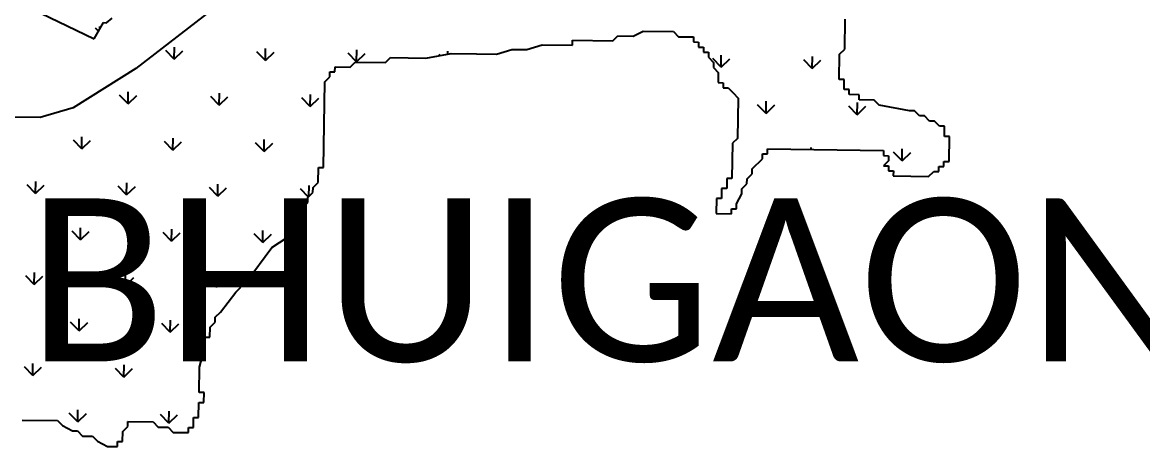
# Model space of a CAD drawing. Header units: metres. Extents: x 264827 to 267181, y 2144719 to 2146420.
# Drawn here: x 265377 to 266260, y 2145505 to 2145840 of the extents above; entities that cross this region are included whole.
import ezdxf

# ---------------------------------------------------------------- set-up
doc = ezdxf.new("R2010")
doc.units = ezdxf.units.M
doc.layers.add('MANGROOVES', color=112, linetype='Continuous')
doc.layers.add('VILLAGE NAME', color=250, linetype='Continuous')
doc.styles.add('MtXpl_Calibri', font='calibri.ttf')

msp = doc.modelspace()

# ---------------------------------------------------------------- linework, layer by layer
at = {"layer": 'MANGROOVES'}
for p, q in [((265541, 2145861.28), (265466.68, 2145803.63)), ((265377.6, 2145854.18), (265433.86, 2145827)), ((265433.86, 2145827), (265441.12, 2145840.06)), ((265441.12, 2145840.06), (265443.6, 2145839.64)), ((265443.6, 2145839.64), (265448.05, 2145843.39)), ((266025.48, 2145818.88), (266025.83, 2145842.73)), ((265858.65, 2145829.31), (265866.66, 2145833.17)), ((265866.66, 2145833.17), (265890.51, 2145832.81)), ((265890.51, 2145832.81), (265894.43, 2145828.78)), ((265775, 2145818.62), (265786.99, 2145822.42)), ((265786.99, 2145822.42), (265810.84, 2145822.07)), ((265810.84, 2145822.07), (265810.89, 2145826.04)), ((265810.89, 2145826.04), (265842.69, 2145825.57)), ((265842.69, 2145825.57), (265846.73, 2145829.49)), ((265846.73, 2145829.49), (265858.65, 2145829.31)), ((265894.43, 2145828.78), (265906.35, 2145828.6)), ((265906.35, 2145828.6), (265906.29, 2145824.62)), ((265906.29, 2145824.62), (265910.27, 2145824.57)), ((265910.27, 2145824.57), (265910.21, 2145820.59)), ((265695.39, 2145811.85), (265715.32, 2145815.53)), ((265715.32, 2145815.53), (265735.19, 2145815.23)), ((265715.32, 2145815.53), (265735.19, 2145815.23)), ((265735.19, 2145815.23), (265751.09, 2145815)), ((265751.09, 2145815), (265763.08, 2145818.8)), ((265763.08, 2145818.8), (265775, 2145818.62)), ((265910.21, 2145820.59), (265914.18, 2145820.53)), ((265914.18, 2145820.53), (265914.12, 2145816.56)), ((265914.12, 2145816.56), (265918.1, 2145816.5)), ((265918.1, 2145816.5), (265918.04, 2145812.52)), ((266021.15, 2145795.09), (266021.45, 2145814.96)), ((266021.45, 2145814.96), (266025.48, 2145818.88)), ((265623.66, 2145800.98), (265623.72, 2145804.96)), ((265623.72, 2145804.96), (265635.64, 2145804.78)), ((265635.64, 2145804.78), (265639.68, 2145808.7)), ((265639.68, 2145808.7), (265663.53, 2145808.35)), ((265663.53, 2145808.35), (265667.56, 2145812.26)), ((265667.56, 2145812.26), (265695.39, 2145811.85)), ((265918.04, 2145812.52), (265921.96, 2145808.49)), ((265921.96, 2145808.49), (265921.9, 2145804.51)), ((265921.9, 2145804.51), (265925.81, 2145800.48)), ((265466.68, 2145803.63), (265417.38, 2145772.76)), ((265615.59, 2145793.15), (265619.63, 2145797.07)), ((265619.63, 2145797.07), (265619.69, 2145801.04)), ((265619.69, 2145801.04), (265623.66, 2145800.98)), ((265925.81, 2145800.48), (265925.69, 2145792.53)), ((265614.59, 2145725.57), (265615.59, 2145793.15)), ((265925.69, 2145792.53), (265929.67, 2145792.47)), ((265929.67, 2145792.47), (265929.61, 2145788.49)), ((265929.61, 2145788.49), (265933.59, 2145788.43)), ((265933.59, 2145788.43), (265937.5, 2145784.4)), ((266025.13, 2145795.03), (266021.15, 2145795.09)), ((266025.01, 2145787.08), (266025.13, 2145795.03)), ((266028.98, 2145787.02), (266025.01, 2145787.08)), ((266028.92, 2145783.04), (266028.98, 2145787.02)), ((265937.5, 2145784.4), (265941.42, 2145780.36)), ((265941.42, 2145780.36), (265940.95, 2145748.56)), ((266036.87, 2145782.92), (266028.92, 2145783.04)), ((266036.81, 2145778.95), (266036.87, 2145782.92)), ((266048.74, 2145778.77), (266036.81, 2145778.95)), ((266052.66, 2145774.74), (266048.74, 2145778.77)), ((265417.38, 2145772.76), (265391.22, 2145764.95)), ((266076.45, 2145770.41), (266052.66, 2145774.74)), ((266080.42, 2145770.35), (266076.45, 2145770.41)), ((266084.34, 2145766.31), (266080.42, 2145770.35)), ((265391.22, 2145764.95), (265358, 2145765.24)), ((266088.31, 2145766.25), (266084.34, 2145766.31)), ((266092.23, 2145762.22), (266088.31, 2145766.25)), ((266096.2, 2145762.16), (266092.23, 2145762.22)), ((266100.12, 2145758.13), (266096.2, 2145762.16)), ((266104.09, 2145758.07), (266100.12, 2145758.13)), ((266103.98, 2145750.12), (266104.09, 2145758.07)), ((265936.91, 2145744.64), (265936.5, 2145716.81)), ((265940.95, 2145748.56), (265936.91, 2145744.64)), ((266107.95, 2145750.06), (266103.98, 2145750.12)), ((266107.66, 2145730.18), (266107.95, 2145750.06)), ((265960.58, 2145732.36), (265960.64, 2145736.34)), ((265960.64, 2145736.34), (265964.62, 2145736.28)), ((265964.62, 2145736.28), (265964.68, 2145740.25)), ((265964.68, 2145740.25), (266056.1, 2145738.9)), ((266056.1, 2145738.9), (266056.04, 2145734.92)), ((266056.04, 2145734.92), (266060.02, 2145734.86)), ((266060.02, 2145734.86), (266059.96, 2145730.89)), ((265610.44, 2145713.7), (265610.62, 2145725.63)), ((265610.62, 2145725.63), (265614.59, 2145725.57)), ((265952.52, 2145724.53), (265960.58, 2145732.36)), ((266059.96, 2145730.89), (266055.92, 2145726.97)), ((266055.92, 2145726.97), (266059.9, 2145726.91)), ((266059.9, 2145726.91), (266059.84, 2145722.94)), ((266099.59, 2145722.35), (266099.65, 2145726.32)), ((266099.65, 2145726.32), (266103.62, 2145726.26)), ((266103.62, 2145726.26), (266103.68, 2145730.24)), ((266103.68, 2145730.24), (266107.66, 2145730.18)), ((265932.52, 2145716.87), (265932.41, 2145708.92)), ((265936.5, 2145716.81), (265932.52, 2145716.87)), ((265948.36, 2145712.66), (265948.42, 2145716.64)), ((265948.42, 2145716.64), (265952.46, 2145720.55)), ((265952.46, 2145720.55), (265952.52, 2145724.53)), ((266059.84, 2145722.94), (266063.81, 2145722.88)), ((266063.81, 2145722.88), (266063.75, 2145718.9)), ((266063.75, 2145718.9), (266091.58, 2145718.49)), ((266091.58, 2145718.49), (266095.61, 2145722.41)), ((266095.61, 2145722.41), (266099.59, 2145722.35)), ((265606.35, 2145705.81), (265606.4, 2145709.78)), ((265606.4, 2145709.78), (265610.44, 2145713.7)), ((265928.43, 2145708.98), (265928.31, 2145701.03)), ((265932.41, 2145708.92), (265928.43, 2145708.98)), ((265944.27, 2145704.77), (265944.33, 2145708.74)), ((265944.33, 2145708.74), (265948.36, 2145712.66)), ((265602.25, 2145697.91), (265602.31, 2145701.89)), ((265602.31, 2145701.89), (265606.35, 2145705.81)), ((265924.34, 2145701.09), (265924.16, 2145689.16)), ((265928.31, 2145701.03), (265924.34, 2145701.09)), ((265940.18, 2145696.88), (265944.27, 2145704.77)), ((265594.13, 2145686.11), (265598.22, 2145694)), ((265598.22, 2145694), (265602.25, 2145697.91)), ((265936.09, 2145688.98), (265936.14, 2145692.96)), ((265936.14, 2145692.96), (265940.12, 2145692.9)), ((265940.12, 2145692.9), (265940.18, 2145696.88)), ((265589.97, 2145674.24), (265590.09, 2145682.19)), ((265590.09, 2145682.19), (265594.13, 2145686.11)), ((265924.16, 2145689.16), (265936.09, 2145688.98)), ((265585.94, 2145670.32), (265586, 2145674.3)), ((265586, 2145674.3), (265589.97, 2145674.24)), ((265573.9, 2145662.55), (265585.94, 2145670.32)), ((265553.61, 2145635.01), (265573.9, 2145662.55)), ((265545.54, 2145627.18), (265549.58, 2145631.1)), ((265549.58, 2145631.1), (265549.63, 2145635.07)), ((265549.63, 2145635.07), (265553.61, 2145635.01)), ((265533.38, 2145611.46), (265545.54, 2145627.18)), ((265529.35, 2145607.54), (265533.38, 2145611.46)), ((265525.25, 2145599.65), (265529.29, 2145603.56)), ((265529.29, 2145603.56), (265529.35, 2145607.54)), ((265525.14, 2145591.7), (265525.25, 2145599.65)), ((265516.83, 2145567.96), (265521.04, 2145583.8)), ((265521.04, 2145583.8), (265521.16, 2145591.76)), ((265521.16, 2145591.76), (265525.14, 2145591.7)), ((265516.54, 2145548.08), (265516.83, 2145567.96)), ((265516.24, 2145528.21), (265516.42, 2145540.13)), ((265516.42, 2145540.13), (265520.39, 2145540.07)), ((265520.51, 2145548.02), (265516.54, 2145548.08)), ((265520.39, 2145540.07), (265520.51, 2145548.02)), ((265377.06, 2145526.29), (265404.89, 2145525.88)), ((265404.89, 2145525.88), (265408.8, 2145521.85)), ((265460.48, 2145521.08), (265460.54, 2145525.06)), ((265460.54, 2145525.06), (265480.41, 2145524.76)), ((265480.41, 2145524.76), (265484.33, 2145520.73)), ((265512.15, 2145520.31), (265512.27, 2145528.26)), ((265512.27, 2145528.26), (265516.24, 2145528.21)), ((265408.8, 2145521.85), (265416.69, 2145517.75)), ((265416.69, 2145517.75), (265420.67, 2145517.69)), ((265420.67, 2145517.69), (265424.58, 2145513.66)), ((265424.58, 2145513.66), (265432.53, 2145513.54)), ((265432.53, 2145513.54), (265436.45, 2145509.51)), ((265456.32, 2145509.21), (265456.44, 2145517.16)), ((265456.44, 2145517.16), (265460.48, 2145521.08)), ((265484.33, 2145520.73), (265492.28, 2145520.61)), ((265492.28, 2145520.61), (265496.19, 2145516.57)), ((265496.19, 2145516.57), (265508.12, 2145516.4)), ((265508.12, 2145516.4), (265508.17, 2145520.37)), ((265508.17, 2145520.37), (265512.15, 2145520.31)), ((265436.45, 2145509.51), (265444.34, 2145505.41)), ((265444.34, 2145505.41), (265452.29, 2145505.3)), ((265452.29, 2145505.3), (265452.35, 2145509.27)), ((265452.35, 2145509.27), (265456.32, 2145509.21))]:
    msp.add_line(p, q, dxfattribs=at)
at = {"layer": 'MANGROOVES', "linetype": 'Continuous'}
for p, q in [((265437.35, 2145833.26), (265435.04, 2145835.57)), ((265438.41, 2145835.18), (265438.41, 2145836.96)), ((265497.02, 2145811.12), (265490.39, 2145817.95)), ((265497.02, 2145811.12), (265497.16, 2145820.64)), ((265497.02, 2145811.12), (265503.86, 2145817.75)), ((265568.85, 2145810.05), (265562.22, 2145816.89)), ((265568.85, 2145810.05), (265569, 2145819.58)), ((265568.85, 2145810.05), (265575.69, 2145816.69)), ((265640.69, 2145808.99), (265634.05, 2145815.82)), ((265640.69, 2145808.99), (265640.83, 2145818.51)), ((265640.69, 2145808.99), (265647.52, 2145815.62)), ((265706.68, 2145813.94), (265705.89, 2145814.76)), ((265712.63, 2145815.03), (265712.66, 2145817.44)), ((265928.03, 2145804.72), (265928.17, 2145814.25)), ((265928.03, 2145804.72), (265921.39, 2145811.56)), ((265928.03, 2145804.72), (265934.86, 2145811.36)), ((265999.86, 2145803.66), (265993.23, 2145810.49)), ((265999.86, 2145803.66), (266000, 2145813.18)), ((265999.86, 2145803.66), (266006.69, 2145810.29)), ((265460.57, 2145775.73), (265453.94, 2145782.57)), ((265460.57, 2145775.73), (265460.71, 2145785.26)), ((265460.57, 2145775.73), (265467.41, 2145782.37)), ((265532.4, 2145774.67), (265525.77, 2145781.5)), ((265532.4, 2145774.67), (265532.55, 2145784.19)), ((265532.4, 2145774.67), (265539.24, 2145781.3)), ((265604.24, 2145773.6), (265597.6, 2145780.44)), ((265604.24, 2145773.6), (265604.38, 2145783.13)), ((265604.24, 2145773.6), (265611.07, 2145780.24)), ((265963.41, 2145768.27), (265956.78, 2145775.11)), ((265963.41, 2145768.27), (265963.55, 2145777.8)), ((265963.41, 2145768.27), (265970.24, 2145774.91)), ((266035.24, 2145767.21), (266028.61, 2145774.04)), ((266035.24, 2145767.21), (266035.39, 2145776.73)), ((266035.24, 2145767.21), (266042.08, 2145773.84)), ((265424.12, 2145740.35), (265417.49, 2145747.18)), ((265424.12, 2145740.35), (265424.26, 2145749.87)), ((265424.12, 2145740.35), (265430.96, 2145746.99)), ((265495.95, 2145739.28), (265489.32, 2145746.12)), ((265495.95, 2145739.28), (265496.1, 2145748.81)), ((265495.95, 2145739.28), (265502.79, 2145745.92)), ((265567.79, 2145738.22), (265561.15, 2145745.05)), ((265567.79, 2145738.22), (265567.93, 2145747.74)), ((265567.79, 2145738.22), (265574.62, 2145744.85)), ((265998.91, 2145739.75), (265998.94, 2145741.35)), ((266070.63, 2145730.76), (266063.99, 2145737.59)), ((266070.63, 2145730.76), (266070.77, 2145740.28)), ((266070.63, 2145730.76), (266077.46, 2145737.39)), ((265387.67, 2145704.97), (265381.04, 2145711.8)), ((265387.67, 2145704.97), (265387.81, 2145714.49)), ((265387.67, 2145704.97), (265394.51, 2145711.6)), ((265459.5, 2145703.9), (265452.87, 2145710.73)), ((265459.5, 2145703.9), (265459.65, 2145713.42)), ((265459.5, 2145703.9), (265466.34, 2145710.54)), ((265531.34, 2145702.83), (265524.7, 2145709.67)), ((265531.34, 2145702.83), (265531.48, 2145712.36)), ((265531.34, 2145702.83), (265538.17, 2145709.47)), ((265602.69, 2145702.26), (265596.54, 2145708.6)), ((265603.19, 2145702.74), (265603.31, 2145711.29)), ((265423.05, 2145668.52), (265416.42, 2145675.35)), ((265423.05, 2145668.52), (265423.2, 2145678.04)), ((265423.05, 2145668.52), (265429.89, 2145675.15)), ((265494.89, 2145667.45), (265488.25, 2145674.28)), ((265494.89, 2145667.45), (265495.03, 2145676.97)), ((265494.89, 2145667.45), (265501.72, 2145674.09)), ((265566.72, 2145666.38), (265560.09, 2145673.22)), ((265566.72, 2145666.38), (265566.86, 2145675.91)), ((265566.72, 2145666.38), (265573.56, 2145673.02)), ((265386.6, 2145633.13), (265379.97, 2145639.97)), ((265386.6, 2145633.13), (265386.75, 2145642.66)), ((265386.6, 2145633.13), (265393.44, 2145639.77)), ((265458.44, 2145632.07), (265451.8, 2145638.9)), ((265458.44, 2145632.07), (265458.58, 2145641.59)), ((265458.44, 2145632.07), (265465.27, 2145638.7)), ((265530.27, 2145631), (265523.64, 2145637.83)), ((265530.27, 2145631), (265530.41, 2145640.52)), ((265530.27, 2145631), (265537.11, 2145637.63)), ((265421.99, 2145596.68), (265415.35, 2145603.52)), ((265421.99, 2145596.68), (265422.13, 2145606.21)), ((265421.99, 2145596.68), (265428.82, 2145603.32)), ((265493.82, 2145595.62), (265487.19, 2145602.45)), ((265493.82, 2145595.62), (265493.96, 2145605.14)), ((265493.82, 2145595.62), (265500.66, 2145602.25)), ((265385.54, 2145561.3), (265378.9, 2145568.13)), ((265385.54, 2145561.3), (265385.68, 2145570.82)), ((265385.54, 2145561.3), (265392.37, 2145567.93)), ((265457.37, 2145560.23), (265450.74, 2145567.07)), ((265457.37, 2145560.23), (265457.51, 2145569.76)), ((265457.37, 2145560.23), (265464.21, 2145566.87)), ((265420.92, 2145524.85), (265414.29, 2145531.68)), ((265420.92, 2145524.85), (265421.06, 2145534.37)), ((265420.92, 2145524.85), (265427.76, 2145531.48)), ((265492.76, 2145523.78), (265492.9, 2145533.31)), ((265492.76, 2145523.78), (265486.12, 2145530.62)), ((265492.76, 2145523.78), (265499.59, 2145530.42))]:
    msp.add_line(p, q, dxfattribs=at)

# ---------------------------------------------------------------- texts
at = {"layer": 'VILLAGE NAME', "style": 'MtXpl_Calibri'}
msp.add_text('BHUIGAON KH', height=128.6465, dxfattribs=at).set_placement((265381.23, 2145572.52))

doc.saveas('drawing.dxf')
